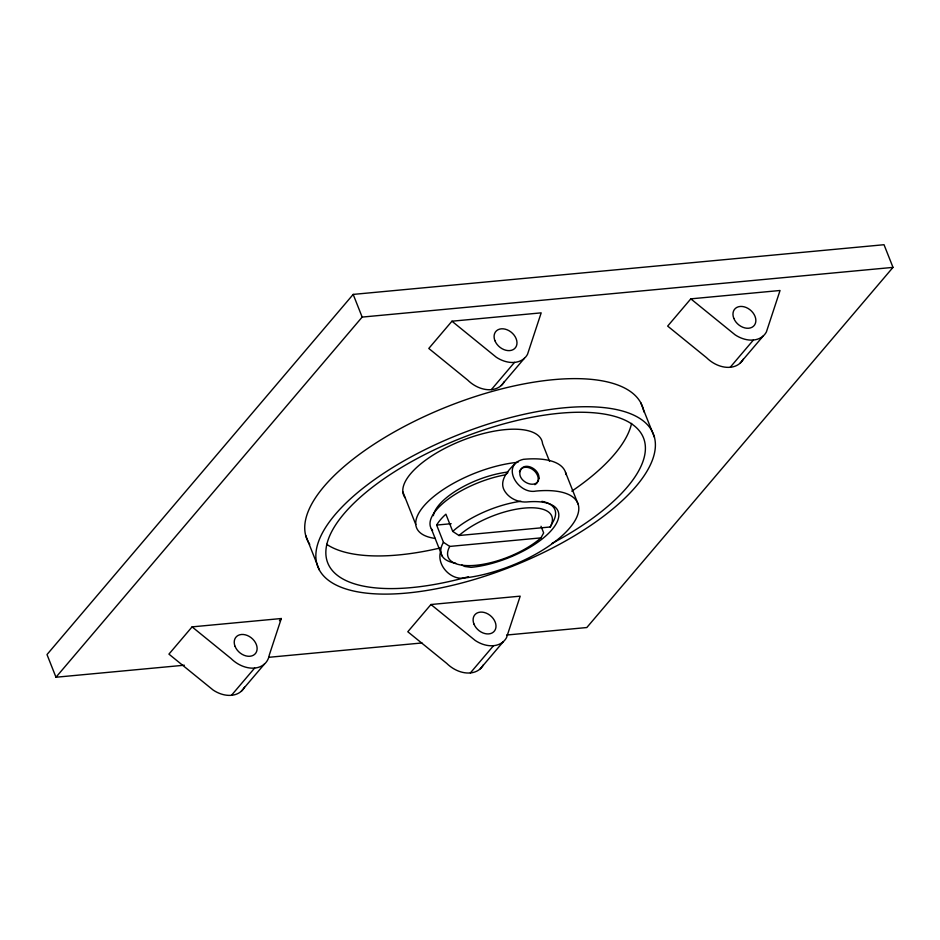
<?xml version="1.0" encoding="UTF-8"?>
<svg xmlns="http://www.w3.org/2000/svg" width="940" height="940" viewBox="0 0 940 940"><rect width="100%" height="100%" fill="white"/><g stroke="black" fill="none" stroke-linecap="round" stroke-linejoin="round"><path stroke-width="1.41" d="M192.089 626.874L281.318 618.52L269.322 654.922A26.531 19.599 40.4 0 1 231.005 658.505L192.089 626.874L168.93 654.123L213.227 690.113A26.531 19.599 40.4 0 0 244.506 687.187M440.602 551.651C436.689 564.153 449.05 578.605 461.834 578.253A84.906 33.441 -21.6 0 0 569.675 528.033A84.906 33.441 -21.6 0 0 535.953 491.068C517.928 494.757 500.057 464.806 523.38 459.331A84.906 33.441 -21.6 0 1 566.056 474.606M541.934 501.337A61.018 24.041 -21.6 0 1 552.92 522.029L550.217 526.988L459.014 535.518L452.728 531.405L445.901 514.18A61.018 24.041 -21.6 0 0 436.642 525.072L443.457 542.31L449.755 546.422A55.719 21.949 -21.6 0 0 475.663 565.304A55.719 21.949 -21.6 0 0 540.947 537.88L543.649 532.921L541.029 526.294M515.531 463.173C508.293 470.212 497.73 481.339 505.262 491.949C509.974 498.764 518.504 502.465 526.682 501.972A63.673 25.086 -21.6 0 1 551.98 529.69A63.673 25.086 -21.6 0 1 471.105 567.349L464.853 566.491L461.752 565.011M506.613 635.041L586.819 627.532L893 267.383L884.023 244.717L353.181 294.408L47 654.557L55.977 677.235L184.311 665.215M55.977 677.235L362.159 317.086L893 267.383M451.952 321.21L496.25 357.212A26.531 19.599 40.4 0 0 527.528 354.274L541.182 312.856L451.952 321.21L428.793 348.458L467.709 380.089A26.531 19.599 40.4 0 0 504.369 381.522M279.462 620.706L281.318 618.52M231.487 695.283L254.658 668.046M491.35 389.63L514.521 362.382M241.345 691.217L264.504 663.969M501.208 385.553L524.367 358.316M430.955 604.514L475.264 640.504A26.531 19.599 40.4 0 0 506.543 637.579L520.196 596.16L430.955 604.514L407.796 631.75L446.723 663.382A26.531 19.599 40.4 0 0 483.383 664.815M690.818 298.85L735.127 334.84A26.531 19.599 40.4 0 0 766.406 331.914L780.047 290.495L690.818 298.85L667.659 326.098L706.586 357.717A26.531 19.599 40.4 0 0 743.246 359.162M470.364 672.923L493.535 645.686M730.227 367.258L753.398 340.022M480.223 668.857L503.382 641.609M740.086 363.193L763.245 335.944M506.166 474.183L507.706 472.867M436.642 525.072L451.153 523.709M449.755 546.422L540.947 537.88M268.899 657.295L422.025 642.96M640.704 402.661L654.428 437.253A180.41 71.076 -21.6 0 1 416.878 591.93A180.41 71.076 -21.6 0 1 385.553 472.08A180.41 71.076 -21.6 0 1 654.428 437.253M565.516 472.373L578.088 504.11M549.548 461.364L542.545 443.68A74.284 29.269 -21.6 0 0 462.21 440.449A74.284 29.269 -21.6 0 0 405.128 497.824M353.181 294.408L362.159 317.086M431.319 528.738L442.094 555.951M402.849 491.867L415.774 524.508M305.688 535.471L319.4 570.063M309.754 544.354A180.41 71.076 -21.6 0 1 448.145 406.303A180.41 71.076 -21.6 0 1 643.877 411.908M468.484 576.69A169.799 66.893 -21.6 0 1 341.925 516.26A169.799 66.893 -21.6 0 1 599.979 413.436A169.799 66.893 -21.6 0 1 551.945 543.438M631.586 423.411A169.799 66.893 -21.6 0 1 571.79 491.173M440.073 548.008A169.799 66.893 -21.6 0 1 326.638 544.295M435.373 538.456A74.284 29.269 -21.6 0 1 429.639 500.08A74.284 29.269 -21.6 0 1 518.046 462.28M519.432 471.68A10.61 7.837 40.4 0 1 533.744 470.329A10.61 7.837 40.4 0 1 534.848 484.699M433.352 515.661A55.719 21.949 -21.6 0 1 507.835 472.045M432.612 530.477A61.018 24.041 -21.6 0 1 446.911 500.08A61.018 24.041 -21.6 0 1 504.815 474.935M455.759 563.236A61.018 24.041 -21.6 0 1 443.457 542.31M452.728 531.405A61.018 24.041 -21.6 0 1 520.948 501.279M459.014 535.518A55.719 21.949 -21.6 0 1 524.297 508.094A55.719 21.949 -21.6 0 1 550.217 526.988M538.961 478.202C537.41 489.998 518.786 482.478 519.867 472.785C521.665 460.154 539.725 468.226 538.961 478.202M473.936 624.007A12.737 9.412 40.4 0 0 493.594 631.939A12.737 9.412 40.4 0 0 486.133 613.091A12.737 9.412 40.4 0 0 473.936 624.007M235.059 646.368A12.737 9.412 40.4 0 0 254.717 654.299A12.737 9.412 40.4 0 0 247.255 635.452A12.737 9.412 40.4 0 0 235.059 646.368M494.922 340.703A12.737 9.412 40.4 0 0 514.58 348.634A12.737 9.412 40.4 0 0 507.118 329.787A12.737 9.412 40.4 0 0 494.922 340.703M733.799 318.343A12.737 9.412 40.4 0 0 753.457 326.274A12.737 9.412 40.4 0 0 745.996 307.427A12.737 9.412 40.4 0 0 733.799 318.343"/></g></svg>
